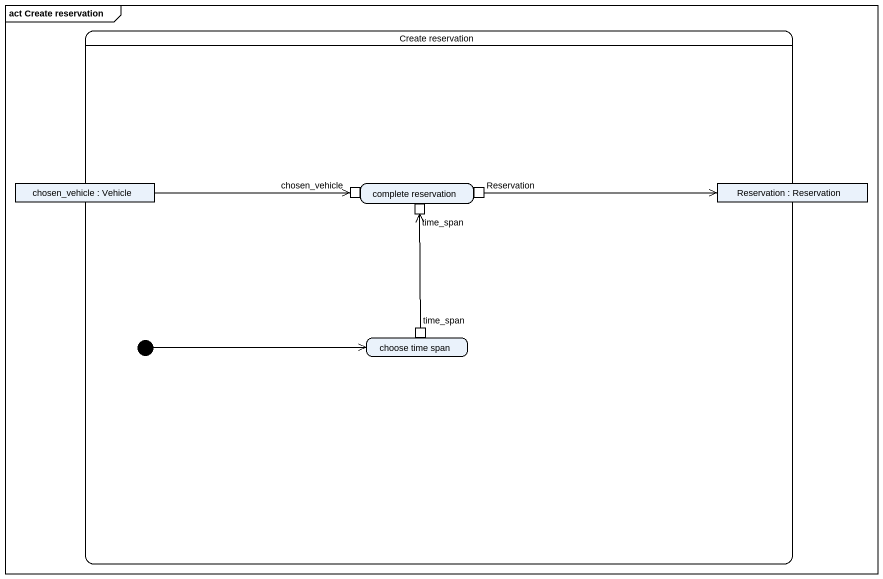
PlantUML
@startuml
mainframe act Create reservation
hide empty description
state "Create reservation" as Create_reservation {
  state "chosen_vehicle : Vehicle" as chosen_vehicle <<object>>
  state "complete reservation" as complete_reservation {
    state "chosen_vehicle" as chosen_vehicle_2 <<inputPin>>
    state Reservation <<outputPin>>
    state time_span <<inputPin>>
  }
  state "Reservation : Reservation" as Reservation_2 <<object>>
  state "choose time span" as choose_time_span {
    state "time_span" as time_span_2 <<outputPin>>
  }
  [*] -right-> choose_time_span
}
chosen_vehicle -right-> chosen_vehicle_2
Reservation -right-> Reservation_2
time_span_2 -up-> time_span
@enduml
